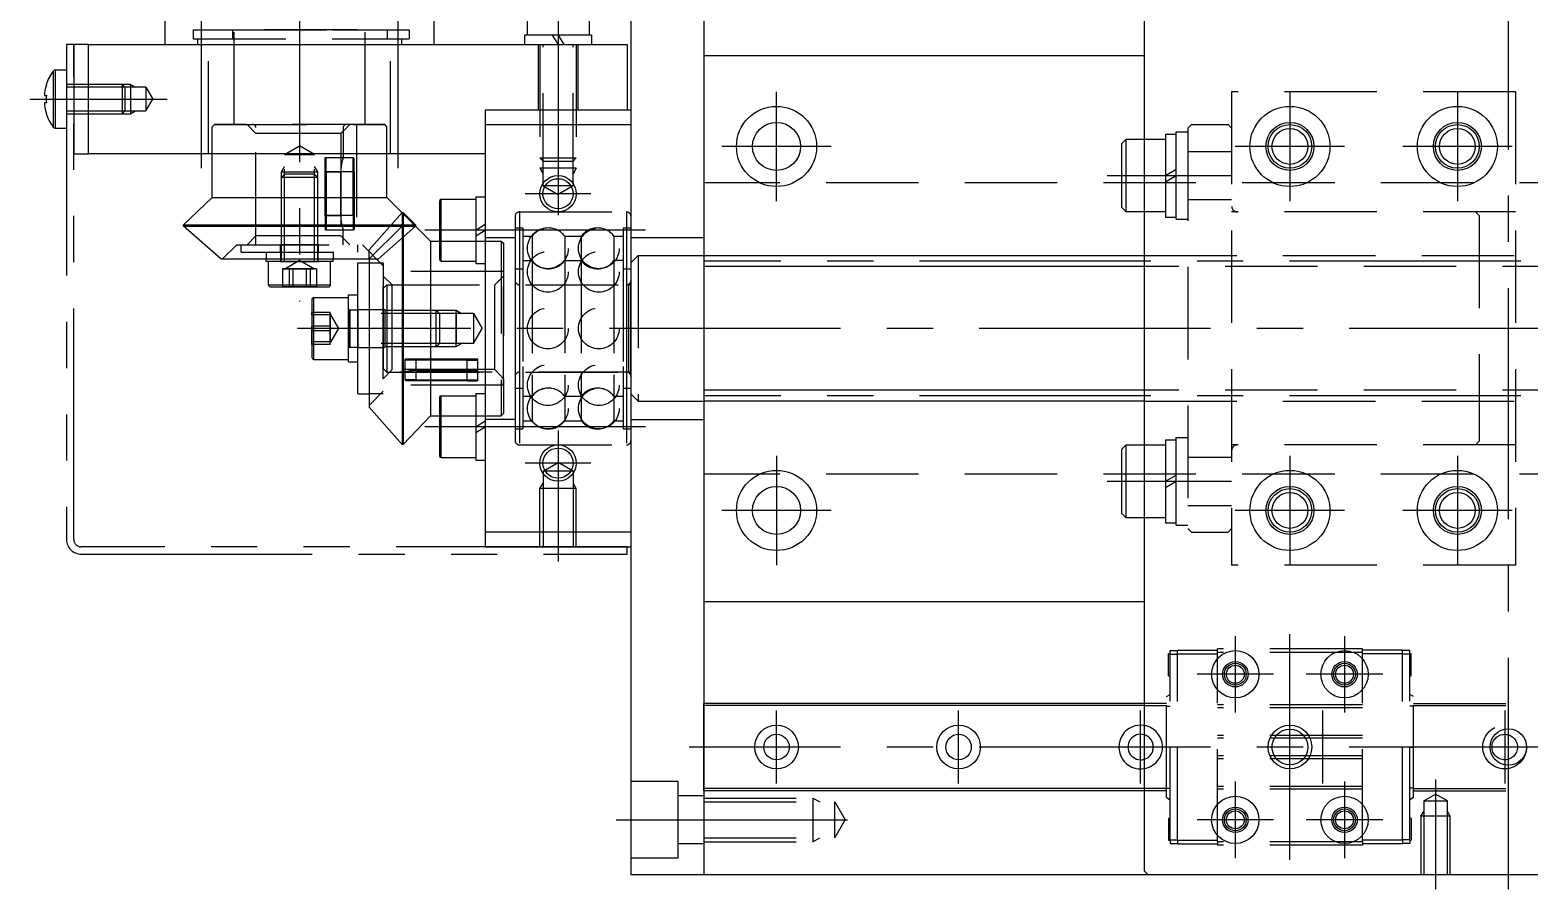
# Model space of a CAD drawing. Extents: x -159 to 423, y -62 to 327.
# Drawn here: x 108.3 to 314.2, y 91.2 to 209.2 of the extents above; entities that cross this region are included whole.
import ezdxf

# ---------------------------------------------------------------- set-up
doc = ezdxf.new("R2010")
doc.units = 0
for name, pattern in [('CENTER', [50.8, 31.75, -6.35, 6.35, -6.35]), ('DASHED', [19.05, 12.7, -6.35]), ('PHANTOM', [63.5, 31.75, -6.35, 6.35, -6.35, 6.35, -6.35])]:
    doc.linetypes.add(name, pattern=pattern)
doc.layers.get('0').update_dxf_attribs({"linetype": 'CONTINUOUS'})
doc.layers.add('CENTER', color=1, linetype='CENTER')

msp = doc.modelspace()

# ---------------------------------------------------------------- linework, layer by layer
at = {"color": 7, "linetype": 'CONTINUOUS'}
for p, q in [((190.85, 243.22), (190.85, 93.22)), ((200.85, 243.22), (200.85, 93.22)), ((261.35, 242.72), (261.35, 93.72)), ((126.85, 213.22), (126.85, 207.22)), ((163.85, 207.22), (163.85, 213.22)), ((176.6, 213.27), (176.6, 208.52)), ((185.1, 213.27), (185.1, 208.52)), ((185.45, 208.52), (176.25, 208.52)), ((176.25, 208.52), (176.25, 207.22)), ((180.04, 208.52), (180.85, 207.22)), ((180.85, 208.52), (181.66, 207.22)), ((185.45, 208.52), (185.45, 207.22)), ((114.35, 207.22), (114.35, 192.22)), ((116.35, 207.22), (114.35, 207.22)), ((116.35, 207.22), (190.35, 207.22)), ((116.35, 192.22), (116.35, 207.22)), ((190.35, 207.22), (190.35, 198.22)), ((200.85, 205.72), (261.35, 205.72)), ((111.52, 203.57), (111.52, 199.72)), ((111.81, 203.72), (111.81, 199.72)), ((111.81, 203.72), (113.35, 203.72)), ((113.35, 203.72), (113.35, 199.72)), ((110.33, 200.59), (110.33, 200.23)), ((110.33, 200.23), (110.58, 200.23)), ((110.58, 201.7), (110.57, 201.71)), ((111.52, 199.72), (111.52, 195.86)), ((111.81, 199.72), (111.81, 195.72)), ((113.35, 199.72), (113.35, 195.72)), ((114.35, 201.72), (113.55, 201.72)), ((110.33, 199.2), (110.33, 198.85)), ((110.58, 199.2), (110.33, 199.2)), ((110.57, 197.72), (110.58, 197.73)), ((113.55, 197.72), (114.35, 197.72)), ((170.85, 198.22), (170.85, 192.22)), ((190.35, 198.22), (170.85, 198.22)), ((190.85, 198.22), (190.35, 198.22)), ((111.81, 195.72), (113.35, 195.72)), ((170.85, 196.22), (170.85, 140.22)), ((170.85, 196.22), (190.85, 196.22)), ((190.85, 196.22), (190.85, 140.22)), ((258.25, 193.62), (258.85, 194.22)), ((258.25, 184.82), (258.25, 193.62)), ((258.85, 184.22), (258.85, 194.22)), ((258.85, 194.22), (261.35, 194.22)), ((114.35, 192.22), (116.35, 192.22)), ((170.85, 192.22), (116.35, 192.22)), ((133.35, 186.22), (133.35, 192.22)), ((157.35, 186.22), (157.35, 192.22)), ((129.43, 182.43), (133.35, 186.22)), ((133.35, 186.22), (145.35, 186.22)), ((145.35, 186.22), (157.35, 186.22)), ((157.35, 186.22), (163.35, 180.22)), ((164.55, 185.72), (164.55, 177.72)), ((164.8, 177.47), (164.8, 185.97)), ((164.8, 185.97), (169.55, 185.97)), ((169.55, 186.3), (169.55, 177.12)), ((169.55, 186.3), (170.85, 186.3)), ((159.43, 184.14), (159.42, 152.29)), ((159.43, 184.14), (159.56, 184.14)), ((159.56, 184.14), (159.56, 152.29)), ((159.56, 184.14), (161.28, 182.43)), ((258.85, 184.22), (258.25, 184.82)), ((261.35, 184.22), (258.85, 184.22)), ((129.43, 182.43), (145.35, 182.43)), ((129.43, 182.29), (129.43, 182.43)), ((134.53, 177.78), (129.43, 182.29)), ((129.43, 182.29), (145.35, 182.29)), ((145.35, 182.43), (161.28, 182.43)), ((145.35, 182.29), (161.28, 182.29)), ((154.91, 177.78), (159.42, 182.29)), ((161.28, 182.43), (161.28, 182.29)), ((169.55, 181.74), (170.85, 182.55)), ((169.55, 180.93), (170.85, 181.74)), ((163.35, 180.22), (163.35, 156.22)), ((163.35, 180.22), (164.55, 180.22)), ((134.53, 177.78), (145.35, 177.78)), ((140.75, 177.42), (140.75, 177.78)), ((149.95, 177.42), (140.75, 177.42)), ((141.1, 174.17), (141.1, 177.42)), ((145.35, 177.78), (154.91, 177.78)), ((149.6, 174.17), (149.6, 177.42)), ((149.95, 177.42), (149.95, 177.78)), ((153.35, 159.22), (153.35, 177.22)), ((153.35, 177.22), (154.91, 177.22)), ((154.91, 177.78), (154.91, 157.4)), ((164.8, 177.47), (169.55, 177.47)), ((169.55, 177.12), (170.85, 177.12)), ((200.85, 178.22), (261.35, 178.22)), ((149.6, 174.17), (141.1, 174.17)), ((141.35, 173.92), (149.35, 173.92)), ((147.05, 172.22), (147.05, 169.71)), ((147.3, 169.81), (147.3, 172.47)), ((147.3, 172.47), (152.05, 172.47)), ((152.05, 163.62), (152.05, 172.82)), ((152.05, 172.82), (153.35, 172.82)), ((147.05, 169.71), (147.05, 164.22)), ((147.3, 163.97), (147.3, 169.81)), ((147.3, 163.97), (152.05, 163.97)), ((152.05, 163.62), (153.35, 163.62)), ((153.35, 159.22), (154.91, 159.22)), ((164.55, 158.72), (164.55, 150.72)), ((164.8, 158.97), (169.55, 158.97)), ((164.8, 150.47), (164.8, 158.97)), ((169.55, 159.3), (169.55, 150.12)), ((169.55, 159.3), (170.85, 159.3)), ((159.42, 152.29), (154.91, 157.4)), ((261.35, 158.22), (200.85, 158.22)), ((163.35, 156.22), (159.56, 152.29)), ((163.35, 156.22), (164.55, 156.22)), ((169.55, 154.72), (170.85, 155.53)), ((169.55, 153.91), (170.85, 154.72)), ((159.56, 152.29), (159.42, 152.29)), ((164.8, 150.47), (169.55, 150.47)), ((258.25, 151.62), (258.85, 152.22)), ((258.25, 142.82), (258.25, 151.62)), ((258.85, 142.22), (258.85, 152.22)), ((258.85, 152.22), (261.35, 152.22)), ((169.55, 150.12), (170.85, 150.12)), ((258.85, 142.22), (258.25, 142.82)), ((261.35, 142.22), (258.85, 142.22)), ((190.85, 140.22), (170.85, 140.22)), ((170.85, 140.22), (170.85, 138.22)), ((170.85, 138.22), (190.85, 138.22)), ((200.85, 130.72), (261.35, 130.72)), ((200.85, 104.72), (200.85, 116.72)), ((261.35, 116.72), (200.85, 116.72)), ((261.35, 116.42), (200.85, 116.42)), ((261.35, 105.02), (200.85, 105.02)), ((261.35, 104.72), (200.85, 104.72)), ((190.85, 93.22), (420.85, 93.22)), ((261.35, 93.72), (261.85, 93.22))]:
    msp.add_line(p, q, dxfattribs=at)
at = {"color": 3, "linetype": 'DASHED'}
for p, q in [((130.76, 209.22), (160.41, 209.22)), ((130.76, 209.22), (130.76, 208.02)), ((130.76, 208.02), (160.41, 208.02)), ((131.35, 208.02), (131.35, 207.22)), ((136.15, 209.22), (136.15, 208.02)), ((136.35, 209.22), (154.31, 209.22)), ((136.35, 196.22), (136.35, 209.22)), ((153.25, 209.22), (137.5, 209.22)), ((154.35, 196.22), (154.35, 209.22)), ((157.36, 209.22), (157.36, 208.02)), ((159.35, 208.02), (159.35, 207.22)), ((160.41, 209.22), (160.41, 208.02)), ((132.85, 192.22), (132.85, 207.22)), ((157.85, 192.22), (157.85, 207.22)), ((178.1, 207.22), (178.1, 198.22)), ((178.35, 207.22), (178.35, 190.22)), ((178.79, 187.82), (178.79, 207.22)), ((182.92, 187.82), (182.92, 207.22)), ((183.35, 207.22), (183.35, 190.22)), ((183.6, 198.22), (183.6, 207.22)), ((122.15, 201.72), (114.35, 201.72)), ((124.25, 201.34), (114.35, 201.34)), ((120.97, 201.72), (120.97, 197.72)), ((121.35, 201.34), (120.97, 201.72)), ((121.35, 201.34), (121.35, 198.1)), ((122.15, 201.72), (122.15, 197.72)), ((122.15, 201.72), (122.81, 201.34)), ((124.25, 201.34), (124.25, 198.1)), ((124.25, 201.34), (125.19, 199.72)), ((124.25, 198.1), (125.19, 199.72)), ((312.35, 200.72), (273.35, 200.72)), ((273.35, 200.72), (273.35, 135.72)), ((312.35, 200.72), (312.35, 135.72)), ((114.35, 198.1), (124.25, 198.1)), ((114.35, 197.72), (122.15, 197.72)), ((121.35, 198.1), (120.97, 197.72)), ((122.15, 197.72), (122.81, 198.1)), ((133.35, 195.92), (133.65, 196.22)), ((133.35, 192.22), (133.35, 195.92)), ((133.65, 196.22), (157.05, 196.22)), ((157.05, 196.22), (133.65, 196.22)), ((138.15, 196.22), (139.35, 195.02)), ((139.35, 179.72), (139.35, 195.82)), ((151.01, 195.02), (152.27, 196.22)), ((151.35, 195.82), (151.35, 191.72)), ((153.15, 196.22), (153.15, 179.72)), ((153.15, 196.22), (153.15, 179.72)), ((157.35, 195.92), (157.05, 196.22)), ((157.35, 192.22), (157.35, 195.92)), ((267.85, 196.22), (267.35, 195.72)), ((267.35, 195.72), (267.35, 140.72)), ((267.85, 196.22), (272.85, 196.22)), ((272.85, 196.22), (273.35, 195.72)), ((151.01, 195.02), (139.35, 195.02)), ((151.01, 195.02), (151.01, 180.92)), ((151.01, 195.02), (151.01, 180.92)), ((261.35, 194.22), (264.25, 194.22)), ((264.25, 194.92), (264.25, 183.52)), ((264.25, 194.92), (265.75, 194.92)), ((265.75, 195.22), (267.35, 195.22)), ((265.75, 183.22), (265.75, 195.22)), ((143.29, 192.12), (145.35, 193.31)), ((143.29, 177.42), (143.29, 192.12)), ((143.29, 192.12), (147.42, 192.12)), ((147.42, 192.12), (145.35, 193.31)), ((147.42, 177.42), (147.42, 192.12)), ((148.85, 191.72), (152.69, 191.72)), ((149.01, 191.72), (148.85, 191.56)), ((148.85, 189.72), (148.85, 191.72)), ((148.85, 189.72), (148.85, 191.56)), ((149.01, 189.72), (149.01, 191.72)), ((152.69, 191.72), (152.85, 191.56)), ((152.69, 189.72), (152.69, 191.72)), ((152.85, 189.72), (152.85, 191.56)), ((178.35, 191.65), (183.35, 191.65)), ((178.79, 191.22), (178.35, 191.65)), ((182.92, 191.22), (183.35, 191.65)), ((267.35, 192.52), (273.35, 192.52)), ((142.85, 189.72), (143.29, 190.47)), ((142.85, 177.62), (142.85, 189.72)), ((142.85, 189.72), (147.85, 189.72)), ((142.85, 188.97), (143.3, 189.42)), ((143.25, 189.72), (147.45, 189.72)), ((147.41, 189.42), (143.3, 189.42)), ((147.85, 188.97), (147.41, 189.42)), ((147.85, 189.72), (147.42, 190.47)), ((147.85, 177.62), (147.85, 189.72)), ((148.85, 189.72), (148.85, 183.72)), ((148.85, 183.72), (148.85, 189.72)), ((148.85, 183.72), (148.85, 189.72)), ((148.85, 189.72), (148.85, 183.72)), ((148.85, 189.72), (151.01, 189.72)), ((148.85, 189.72), (151.01, 189.72)), ((148.85, 189.72), (149.01, 189.72)), ((148.85, 189.72), (149.01, 189.72)), ((149.01, 189.72), (149.01, 183.72)), ((149.01, 183.72), (149.01, 189.72)), ((152.69, 189.72), (149.01, 189.72)), ((152.69, 189.72), (149.01, 189.72)), ((151.01, 189.72), (151.01, 183.72)), ((151.01, 183.72), (151.01, 189.72)), ((152.69, 183.72), (152.69, 189.72)), ((152.69, 189.72), (152.69, 183.72)), ((152.69, 189.72), (152.85, 189.72)), ((152.69, 189.72), (152.85, 189.72)), ((152.85, 189.72), (152.85, 183.72)), ((152.85, 183.72), (152.85, 189.72)), ((183.35, 190.22), (178.35, 190.22)), ((178.35, 190.22), (178.79, 189.47)), ((178.79, 191.22), (182.92, 191.22)), ((183.35, 190.22), (182.92, 189.47)), ((264.25, 189.22), (265.75, 190.08)), ((147.85, 188.97), (142.85, 188.97)), ((178.79, 187.82), (180.85, 186.62)), ((182.92, 187.82), (178.79, 187.82)), ((182.92, 187.82), (180.85, 186.62)), ((420.85, 188.22), (200.85, 188.22)), ((264.25, 188.35), (265.75, 189.22)), ((267.35, 185.92), (273.35, 185.92)), ((148.85, 183.72), (151.01, 183.72)), ((148.85, 183.72), (151.01, 183.72)), ((149.01, 183.72), (148.85, 183.72)), ((149.01, 183.72), (148.85, 183.72)), ((148.85, 183.72), (148.85, 181.72)), ((148.85, 183.72), (148.85, 181.88)), ((152.69, 183.72), (149.01, 183.72)), ((152.69, 183.72), (149.01, 183.72)), ((149.01, 183.72), (149.01, 181.72)), ((152.69, 183.72), (152.69, 181.72)), ((152.85, 183.72), (152.69, 183.72)), ((152.85, 183.72), (152.69, 183.72)), ((152.85, 183.72), (152.85, 181.88)), ((154.91, 179.04), (159.42, 184.14)), ((174.95, 183.61), (174.95, 152.83)), ((175.55, 184.22), (175.55, 152.22)), ((175.55, 184.22), (190.25, 184.22)), ((190.25, 184.22), (190.25, 152.22)), ((190.85, 183.61), (190.85, 152.83)), ((264.25, 184.22), (261.35, 184.22)), ((264.25, 183.52), (265.75, 183.52)), ((265.75, 183.22), (267.35, 183.22)), ((312.35, 184.22), (273.35, 184.22)), ((306.85, 184.22), (307.35, 183.72)), ((307.35, 183.72), (307.35, 152.72)), ((148.85, 181.88), (149.01, 181.72)), ((152.69, 181.72), (148.85, 181.72)), ((151.35, 179.72), (151.35, 181.72)), ((152.85, 181.88), (152.69, 181.72)), ((156.17, 177.78), (161.28, 182.29)), ((174.95, 182.02), (176.01, 182.02)), ((174.95, 182.01), (174.95, 154.43)), ((174.95, 182.01), (174.95, 154.43)), ((176.01, 182.02), (176.01, 154.42)), ((176.01, 182.02), (176.01, 154.42)), ((189.79, 182.02), (189.79, 154.42)), ((189.79, 182.02), (189.79, 154.42)), ((189.79, 182.02), (190.85, 182.02)), ((190.85, 182.01), (190.85, 154.43)), ((190.85, 182.01), (190.85, 154.43)), ((134.78, 177.78), (136.72, 179.72)), ((136.72, 179.72), (153.98, 179.72)), ((137.35, 178.72), (137.35, 179.72)), ((139.35, 180.92), (138.15, 179.72)), ((151.01, 180.92), (139.35, 180.92)), ((142.75, 178.72), (142.75, 179.72)), ((147.95, 179.72), (142.79, 179.72)), ((142.85, 179.72), (147.85, 179.72)), ((147.95, 178.72), (147.95, 179.72)), ((151.01, 180.92), (152.27, 179.72)), ((153.35, 178.72), (153.35, 179.72)), ((156.85, 176.84), (153.98, 179.72)), ((164.55, 180.22), (173.05, 180.22)), ((170.85, 180.72), (174.95, 180.72)), ((173.05, 180.22), (173.05, 156.22)), ((173.05, 180.22), (173.35, 179.92)), ((173.35, 179.92), (173.35, 156.52)), ((176.01, 180.9), (177.28, 180.9)), ((176.01, 180.89), (176.01, 155.55)), ((177.28, 180.9), (177.28, 155.54)), ((181.76, 180.9), (181.76, 155.54)), ((181.76, 180.9), (184.04, 180.9)), ((184.04, 180.9), (184.04, 155.54)), ((188.52, 180.9), (188.52, 155.54)), ((188.52, 180.9), (189.79, 180.9)), ((189.79, 180.89), (189.79, 155.55)), ((190.85, 180.72), (200.85, 180.72)), ((137.35, 178.72), (154.91, 178.72)), ((140.75, 178.72), (140.75, 177.78)), ((142.65, 177.42), (148.02, 177.42)), ((142.8, 177.42), (142.8, 178.72)), ((147.9, 177.42), (142.8, 177.42)), ((143.31, 176.42), (145.35, 177.6)), ((145.35, 177.6), (147.39, 176.42)), ((147.9, 177.42), (147.9, 178.72)), ((149.95, 178.72), (149.95, 177.78)), ((154.91, 177.78), (154.91, 179.04)), ((154.91, 177.78), (156.17, 177.78)), ((154.91, 177.22), (156.85, 177.22)), ((156.85, 177.22), (156.85, 159.22)), ((176.01, 177.54), (176.01, 158.9)), ((176.01, 177.54), (177.28, 177.54)), ((177.28, 177.54), (177.28, 158.9)), ((181.76, 177.54), (181.76, 158.9)), ((181.76, 177.54), (184.04, 177.54)), ((184.04, 177.54), (184.04, 158.9)), ((188.52, 177.54), (188.52, 158.9)), ((189.79, 177.54), (188.52, 177.54)), ((189.79, 177.54), (189.79, 158.9)), ((191.85, 178.22), (190.85, 177.22)), ((190.85, 177.21), (190.85, 159.23)), ((191.85, 178.22), (200.85, 178.22)), ((191.85, 178.22), (191.85, 158.22)), ((261.35, 178.22), (361.35, 178.22)), ((143.73, 176.42), (143.01, 176.42)), ((143.01, 176.42), (143.47, 176.42)), ((143.01, 176.42), (143.01, 173.92)), ((143.73, 176.42), (143.31, 176.42)), ((143.47, 176.42), (143.92, 176.42)), ((143.47, 176.42), (145.08, 176.42)), ((144.45, 176.42), (143.73, 176.42)), ((145.62, 176.42), (143.73, 176.42)), ((145.08, 176.42), (143.92, 176.42)), ((143.92, 176.42), (143.92, 173.92)), ((144.45, 176.42), (145.62, 176.42)), ((144.45, 176.42), (144.45, 173.92)), ((146.25, 176.42), (145.08, 176.42)), ((145.08, 176.42), (146.97, 176.42)), ((145.62, 176.42), (146.79, 176.42)), ((147.24, 176.42), (145.62, 176.42)), ((146.97, 176.42), (146.25, 176.42)), ((146.25, 176.42), (146.25, 173.92)), ((147.24, 176.42), (146.79, 176.42)), ((146.79, 176.42), (146.79, 173.92)), ((147.69, 176.42), (146.97, 176.42)), ((146.97, 176.42), (147.39, 176.42)), ((147.69, 176.42), (147.24, 176.42)), ((147.69, 176.42), (147.69, 173.92)), ((156.85, 176.84), (156.85, 159.6)), ((173.35, 176.02), (156.85, 176.02)), ((173.35, 176.02), (156.85, 176.02)), ((156.85, 175.42), (158.05, 174.22)), ((156.85, 161.3), (156.85, 175.37)), ((172.15, 174.22), (173.35, 175.42)), ((173.35, 161.3), (173.35, 175.37)), ((174.95, 176.42), (176.01, 176.42)), ((174.95, 176.37), (174.95, 160.06)), ((174.95, 176.37), (174.95, 160.06)), ((176.01, 176.37), (176.01, 160.06)), ((176.01, 176.37), (176.01, 160.06)), ((189.79, 176.42), (190.85, 176.42)), ((189.79, 176.37), (189.79, 160.06)), ((189.79, 176.37), (189.79, 160.06)), ((190.85, 176.37), (190.85, 160.06)), ((190.85, 176.37), (190.85, 160.06)), ((361.35, 176.72), (261.35, 176.72)), ((144.45, 173.92), (143.01, 173.92)), ((143.01, 173.92), (143.92, 173.92)), ((146.25, 173.92), (143.92, 173.92)), ((144.45, 173.92), (146.79, 173.92)), ((147.69, 173.92), (146.25, 173.92)), ((147.69, 173.92), (146.79, 173.92)), ((156.85, 173.72), (157.35, 174.22)), ((156.85, 173.8), (156.85, 162.84)), ((156.85, 173.67), (156.85, 162.72)), ((157.35, 174.22), (190.85, 174.22)), ((157.35, 174.22), (157.35, 162.22)), ((158.05, 162.56), (158.05, 174.22)), ((172.15, 162.56), (172.15, 174.22)), ((174.95, 174.81), (174.95, 161.63)), ((175.55, 174.21), (175.55, 162.23)), ((190.25, 174.21), (190.25, 162.23)), ((190.55, 162.23), (190.55, 174.21)), ((190.85, 174.81), (190.85, 161.63)), ((190.85, 161.96), (190.85, 174.47)), ((152.05, 165.53), (152.05, 170.91)), ((156.85, 171.06), (156.85, 165.61)), ((156.85, 170.97), (157.1, 170.72)), ((149.55, 170.4), (147.05, 170.4)), ((147.05, 170.4), (147.05, 168.55)), ((147.05, 170.08), (147.05, 170.4)), ((149.55, 170.08), (147.05, 170.08)), ((147.05, 170.08), (147.05, 167.89)), ((149.55, 170.4), (149.55, 169.48)), ((149.55, 170.24), (149.55, 170.4)), ((150.73, 168.22), (149.55, 170.26)), ((149.55, 169.48), (149.55, 170.26)), ((149.55, 170.08), (149.55, 170.24)), ((149.55, 170.24), (149.55, 168.98)), ((149.55, 170.08), (149.55, 168.98)), ((149.55, 169.48), (149.55, 168.55)), ((149.55, 167.45), (149.55, 169.48)), ((149.55, 168.98), (149.55, 167.89)), ((149.55, 168.98), (149.55, 166.96)), ((152.05, 170.77), (153.35, 170.77)), ((152.05, 170.77), (152.05, 165.67)), ((169.25, 170.28), (152.05, 170.28)), ((152.25, 170.72), (152.25, 165.72)), ((153.35, 170.82), (156.85, 170.82)), ((153.35, 170.8), (153.35, 165.62)), ((153.35, 170.77), (153.35, 165.67)), ((157.1, 170.72), (166.85, 170.72)), ((157.1, 165.72), (157.1, 170.72)), ((164.12, 170.72), (164.55, 170.28)), ((164.12, 165.72), (164.12, 170.72)), ((164.55, 170.28), (164.55, 166.15)), ((166.85, 170.72), (167.6, 170.28)), ((166.85, 165.72), (166.85, 170.72)), ((166.85, 170.32), (166.85, 166.12)), ((169.25, 170.28), (169.25, 166.15)), ((169.25, 170.28), (170.45, 168.22)), ((149.55, 168.55), (147.05, 168.55)), ((147.05, 166.36), (147.05, 168.55)), ((149.55, 167.89), (147.05, 167.89)), ((147.05, 166.03), (147.05, 167.89)), ((149.55, 167.45), (149.55, 168.55)), ((149.55, 166.18), (150.73, 168.22)), ((149.55, 166.96), (149.55, 167.89)), ((149.55, 166.36), (149.55, 167.45)), ((149.55, 166.2), (149.55, 167.45)), ((149.55, 166.03), (149.55, 166.96)), ((149.55, 166.96), (149.55, 166.18)), ((169.25, 166.15), (170.45, 168.22)), ((149.55, 166.36), (147.05, 166.36)), ((147.05, 166.03), (147.05, 166.36)), ((149.55, 166.03), (147.05, 166.03)), ((149.55, 166.2), (149.55, 166.36)), ((149.55, 166.03), (149.55, 166.2)), ((169.25, 166.15), (152.05, 166.15)), ((152.05, 165.67), (153.35, 165.67)), ((153.35, 165.62), (156.85, 165.62)), ((156.85, 165.47), (157.1, 165.72)), ((157.1, 165.72), (166.85, 165.72)), ((164.55, 166.15), (164.12, 165.72)), ((166.85, 165.72), (167.6, 166.15)), ((157.35, 162.22), (156.85, 162.72)), ((159.85, 161.18), (159.85, 164.02)), ((161.35, 164.02), (159.85, 164.02)), ((160.01, 164.02), (159.85, 163.86)), ((161.35, 163.86), (159.85, 163.86)), ((161.35, 164.02), (160.01, 164.02)), ((169.85, 164.02), (161.35, 164.02)), ((169.85, 164.02), (161.35, 164.02)), ((161.35, 164.02), (169.85, 164.02)), ((161.35, 162.45), (161.35, 164.02)), ((161.35, 162.45), (161.35, 164.02)), ((161.35, 163.86), (161.35, 164.02)), ((161.35, 163.86), (161.35, 164.02)), ((169.85, 163.86), (161.35, 163.86)), ((161.35, 161.18), (161.35, 163.86)), ((161.35, 161.18), (161.35, 163.86)), ((168.35, 162.45), (168.35, 164.02)), ((168.35, 162.45), (168.35, 164.02)), ((168.35, 164.02), (169.85, 164.02)), ((168.35, 164.02), (169.69, 164.02)), ((168.35, 164.02), (168.35, 163.86)), ((168.35, 164.02), (168.35, 163.86)), ((168.35, 161.18), (168.35, 163.86)), ((168.35, 161.18), (168.35, 163.86)), ((168.35, 163.86), (169.85, 163.86)), ((169.85, 163.86), (169.69, 164.02)), ((169.85, 161.02), (169.85, 164.02)), ((158.05, 162.56), (156.85, 161.3)), ((157.35, 162.22), (190.85, 162.22)), ((190.85, 162.22), (157.35, 162.22)), ((172.15, 162.56), (158.05, 162.56)), ((172.15, 162.56), (158.05, 162.56)), ((161.35, 161.18), (159.85, 161.18)), ((160.01, 161.02), (159.85, 161.18)), ((161.35, 161.02), (160.01, 161.02)), ((161.35, 162.45), (169.85, 162.45)), ((169.85, 162.45), (161.35, 162.45)), ((161.35, 161.18), (169.85, 161.18)), ((161.35, 161.02), (161.35, 161.18)), ((161.35, 161.02), (161.35, 161.18)), ((169.85, 161.02), (161.35, 161.02)), ((168.35, 161.18), (169.85, 161.18)), ((168.35, 161.18), (168.35, 161.02)), ((168.35, 161.18), (168.35, 161.02)), ((168.35, 161.02), (169.69, 161.02)), ((169.69, 161.02), (169.85, 161.18)), ((172.15, 162.56), (173.35, 161.3)), ((173.35, 161.3), (173.35, 160.42)), ((173.35, 160.42), (173.35, 161.3)), ((156.85, 159.6), (154.91, 157.65)), ((156.85, 159.22), (154.91, 159.22)), ((173.35, 160.42), (156.85, 160.42)), ((173.35, 160.42), (156.85, 160.42)), ((174.96, 160.02), (176.01, 160.02)), ((176.01, 158.9), (177.28, 158.9)), ((181.76, 158.9), (184.04, 158.9)), ((188.52, 158.9), (189.78, 158.9)), ((189.79, 160.02), (190.85, 160.02)), ((191.85, 158.22), (190.85, 159.22)), ((361.35, 159.72), (261.35, 159.72)), ((173.05, 156.22), (173.35, 156.52)), ((191.85, 158.22), (200.85, 158.22)), ((261.35, 158.22), (361.35, 158.22)), ((164.55, 156.22), (173.05, 156.22)), ((174.95, 155.72), (170.85, 155.72)), ((174.95, 154.42), (176.01, 154.42)), ((176.01, 155.54), (177.28, 155.54)), ((181.76, 155.54), (184.04, 155.54)), ((188.52, 155.54), (189.79, 155.54)), ((189.79, 154.42), (190.85, 154.42)), ((190.85, 155.72), (200.85, 155.72)), ((264.25, 152.92), (264.25, 141.52)), ((264.25, 152.92), (265.75, 152.92)), ((265.75, 141.22), (265.75, 153.22)), ((265.75, 153.22), (267.35, 153.22)), ((307.35, 152.72), (306.85, 152.22)), ((175.55, 152.22), (190.25, 152.22)), ((261.35, 152.22), (264.25, 152.22)), ((267.35, 150.52), (273.35, 150.52)), ((312.35, 152.22), (273.35, 152.22)), ((178.79, 148.62), (180.85, 149.81)), ((178.79, 148.62), (178.79, 138.22)), ((182.92, 148.62), (178.79, 148.62)), ((182.92, 148.62), (180.85, 149.81)), ((182.92, 148.62), (182.92, 138.22)), ((420.85, 148.22), (200.85, 148.22)), ((178.35, 146.22), (178.79, 146.97)), ((183.35, 146.22), (178.35, 146.22)), ((178.35, 138.22), (178.35, 146.22)), ((183.35, 146.22), (182.92, 146.97)), ((183.35, 138.22), (183.35, 146.22)), ((264.25, 147.22), (265.75, 148.08)), ((264.25, 146.35), (265.75, 147.22)), ((264.25, 142.22), (261.35, 142.22)), ((267.35, 143.92), (273.35, 143.92)), ((264.25, 141.52), (265.75, 141.52)), ((265.75, 141.22), (267.35, 141.22)), ((267.85, 140.22), (267.35, 140.72)), ((267.85, 140.22), (272.85, 140.22)), ((272.85, 140.22), (273.35, 140.72)), ((312.35, 135.72), (273.35, 135.72)), ((264.7, 120.52), (264.7, 123.52)), ((264.9, 123.52), (264.7, 123.52)), ((264.9, 123.97), (265.9, 123.97)), ((264.9, 123.47), (264.9, 123.97)), ((265.9, 124.02), (271.4, 124.02)), ((265.9, 123.52), (265.9, 124.02)), ((265.9, 97.92), (265.9, 123.52)), ((265.9, 123.52), (271.4, 123.52)), ((291.3, 124.22), (271.4, 124.22)), ((271.4, 123.72), (271.4, 124.22)), ((271.4, 97.72), (271.4, 123.72)), ((291.3, 123.72), (271.4, 123.72)), ((291.3, 123.72), (291.3, 124.22)), ((296.8, 124.02), (291.3, 124.02)), ((291.3, 97.72), (291.3, 123.72)), ((296.8, 123.52), (291.3, 123.52)), ((296.8, 123.52), (296.8, 124.02)), ((297.8, 123.97), (296.8, 123.97)), ((296.8, 97.92), (296.8, 123.52)), ((297.8, 123.47), (297.8, 123.97)), ((298, 123.52), (297.8, 123.52)), ((298, 120.52), (298, 123.52)), ((264.9, 97.97), (264.9, 123.47)), ((264.9, 123.47), (265.9, 123.47)), ((297.8, 123.47), (296.8, 123.47)), ((297.8, 97.97), (297.8, 123.47)), ((264.7, 120.52), (264.9, 120.52)), ((297.8, 120.52), (298, 120.52)), ((264.4, 117.65), (264.9, 117.95)), ((264.4, 103.79), (264.4, 117.65)), ((298.3, 117.65), (297.8, 117.95)), ((298.3, 103.79), (298.3, 117.65)), ((264.4, 116.72), (261.35, 116.72)), ((261.35, 116.42), (264.4, 116.42)), ((264.4, 116.35), (264.9, 116.35)), ((291.3, 116.52), (271.4, 116.52)), ((291.3, 116.12), (271.4, 116.12)), ((298.3, 116.35), (297.8, 116.35)), ((298.3, 116.72), (324.4, 116.72)), ((298.3, 116.42), (324.4, 116.42)), ((291.3, 112.32), (271.4, 112.32)), ((291.3, 111.92), (271.4, 111.92)), ((264.9, 110.72), (264.4, 110.72)), ((291.3, 109.52), (271.4, 109.52)), ((291.3, 109.12), (271.4, 109.12)), ((297.8, 110.72), (298.3, 110.72)), ((197.35, 105.97), (190.85, 105.97)), ((197.35, 95.47), (197.35, 105.97)), ((264.4, 105.02), (261.35, 105.02)), ((264.4, 105.09), (264.9, 105.09)), ((291.3, 105.32), (271.4, 105.32)), ((298.3, 105.09), (297.8, 105.09)), ((298.3, 105.02), (324.4, 105.02)), ((200.85, 104.02), (197.35, 104.02)), ((200.85, 103.72), (215.85, 103.72)), ((200.85, 103.18), (218.85, 103.18)), ((215.85, 103.72), (216.79, 103.18)), ((215.85, 103.72), (215.85, 97.72)), ((218.85, 98.26), (218.85, 103.18)), ((218.85, 103.18), (220.27, 100.72)), ((264.4, 104.72), (261.35, 104.72)), ((264.4, 103.79), (264.9, 103.49)), ((291.3, 104.92), (271.4, 104.92)), ((298.3, 103.79), (297.8, 103.49)), ((298.3, 104.72), (324.4, 104.72)), ((299.73, 103.32), (301.35, 104.25)), ((299.73, 103.32), (299.73, 93.22)), ((299.73, 103.32), (302.97, 103.32)), ((302.97, 103.32), (301.35, 104.25)), ((302.97, 93.22), (302.97, 103.32)), ((264.7, 100.92), (264.7, 97.92)), ((264.9, 100.92), (264.7, 100.92)), ((298, 100.92), (297.8, 100.92)), ((298, 100.92), (298, 97.92)), ((299.35, 101.22), (299.73, 101.87)), ((299.35, 101.22), (299.35, 93.22)), ((303.35, 101.22), (299.35, 101.22)), ((303.35, 101.22), (302.97, 101.87)), ((303.35, 93.22), (303.35, 101.22)), ((218.85, 98.26), (220.27, 100.72)), ((200.85, 97.42), (197.35, 97.42)), ((200.85, 98.26), (218.85, 98.26)), ((200.85, 97.72), (215.85, 97.72)), ((215.85, 97.72), (216.79, 98.26)), ((264.7, 97.92), (264.9, 97.92)), ((264.9, 97.97), (265.9, 97.97)), ((264.9, 97.97), (264.9, 97.47)), ((264.9, 97.47), (265.9, 97.47)), ((265.9, 97.92), (271.4, 97.92)), ((265.9, 97.92), (265.9, 97.42)), ((265.9, 97.42), (271.4, 97.42)), ((291.3, 97.72), (271.4, 97.72)), ((271.4, 97.72), (271.4, 97.22)), ((291.3, 97.22), (271.4, 97.22)), ((296.8, 97.92), (291.3, 97.92)), ((291.3, 97.72), (291.3, 97.22)), ((296.8, 97.42), (291.3, 97.42)), ((297.8, 97.97), (296.8, 97.97)), ((296.8, 97.92), (296.8, 97.42)), ((297.8, 97.47), (296.8, 97.47)), ((297.8, 97.97), (297.8, 97.47)), ((297.8, 97.92), (298, 97.92)), ((197.35, 95.47), (190.85, 95.47))]:
    msp.add_line(p, q, dxfattribs=at)
at = {"color": 3, "linetype": 'PHANTOM'}
for p, q in [((113.35, 207.22), (113.35, 139.22)), ((114.35, 207.22), (113.35, 207.22)), ((114.35, 207.22), (113.35, 207.22)), ((114.35, 139.22), (114.35, 207.22)), ((190.35, 138.22), (115.35, 138.22)), ((190.35, 137.22), (190.35, 138.22)), ((115.35, 137.22), (190.35, 137.22))]:
    msp.add_line(p, q, dxfattribs=at)
at = {"color": 3, "linetype": 'CONTINUOUS'}
for p, q in [((114.35, 201.34), (113.35, 201.34)), ((113.35, 198.1), (114.35, 198.1)), ((261.35, 176.72), (200.85, 176.72)), ((261.35, 159.72), (200.85, 159.72))]:
    msp.add_line(p, q, dxfattribs=at)
at = {"color": 7, "linetype": 'CONTINUOUS'}
for centre, radius in [((210.85, 193.22), 5.5), ((281.35, 193.22), 5.5), ((304.35, 193.22), 5.5), ((210.85, 193.22), 3.3), ((281.35, 193.22), 3.3), ((281.35, 193.22), 2.46), ((304.35, 193.22), 3.3), ((304.35, 193.22), 2.46), ((180.85, 186.72), 2.07), ((180.85, 149.72), 2.07), ((210.85, 143.22), 5.5), ((281.35, 143.22), 5.5), ((304.35, 143.22), 5.5), ((210.85, 143.22), 3.3), ((281.35, 143.22), 3.3), ((304.35, 143.22), 3.3), ((281.35, 143.22), 2.46), ((304.35, 143.22), 2.46), ((273.85, 120.72), 3.25), ((288.85, 120.72), 3.25), ((273.85, 120.72), 1.75), ((273.85, 120.72), 1.23), ((288.85, 120.72), 1.75), ((288.85, 120.72), 1.23), ((210.85, 110.72), 3), ((235.85, 110.72), 3), ((210.85, 110.72), 1.75), ((235.85, 110.72), 1.75), ((281.35, 110.72), 2.46), ((311.35, 110.72), 2.5), ((273.85, 100.72), 3.25), ((288.85, 100.72), 3.25), ((273.85, 100.72), 1.75), ((273.85, 100.72), 1.23), ((288.85, 100.72), 1.75), ((288.85, 100.72), 1.23)]:
    msp.add_circle(centre, radius, dxfattribs=at)
at = {"color": 3, "linetype": 'CONTINUOUS'}
for centre, radius in [((281.35, 193.22), 3), ((304.35, 193.22), 3), ((180.85, 186.72), 2.5), ((180.85, 149.72), 2.5), ((281.35, 143.22), 3), ((304.35, 143.22), 3), ((273.85, 120.72), 1.5), ((288.85, 120.72), 1.5), ((281.35, 110.72), 3), ((273.85, 100.72), 1.5), ((288.85, 100.72), 1.5)]:
    msp.add_circle(centre, radius, dxfattribs=at)
at = {"color": 3, "linetype": 'DASHED'}
for centre, radius in [((179.45, 179.22), 2.8), ((186.45, 179.22), 2.8), ((179.45, 176), 2.8), ((179.45, 176), 2.8), ((186.45, 176), 2.8), ((186.45, 176), 2.8), ((179.45, 168.22), 2.8), ((179.45, 168.22), 2.8), ((186.45, 168.22), 2.8), ((186.45, 168.22), 2.8), ((179.45, 160.44), 2.8), ((179.45, 160.44), 2.8), ((186.45, 160.44), 2.8), ((186.45, 160.44), 2.8), ((179.45, 157.22), 2.8), ((186.45, 157.22), 2.8), ((310.85, 110.72), 3), ((310.85, 110.72), 1.75)]:
    msp.add_circle(centre, radius, dxfattribs=at)
at = {"color": 7, "linetype": 'CONTINUOUS'}
for centre, radius, start, end in [((116.75, 199.72), 6.5, 143.6416, 162.1374), ((111.81, 203.36), 0.36, 90, 143.6416), ((113.55, 201.92), 0.2, 180, 270), ((116.75, 199.72), 6.48, 162.1649, 172.3032), ((117.74, 199.72), 7.18, 175.8857, 184.1143), ((116.75, 199.72), 6.48, 187.6968, 197.8351), ((116.75, 199.72), 6.5, 197.8626, 216.3584), ((113.55, 197.52), 0.2, 90, 180), ((111.81, 196.08), 0.36, 216.3584, 270), ((164.8, 185.72), 0.25, 90, 180), ((164.8, 177.72), 0.25, 180, 270), ((141.35, 174.17), 0.25, 180, 270), ((149.35, 174.17), 0.25, 270, 0), ((147.3, 172.22), 0.25, 90, 180), ((147.3, 164.22), 0.25, 180, 270), ((164.8, 158.72), 0.25, 90, 180), ((164.8, 150.72), 0.25, 180, 270), ((260.85, 110.72), 3, 80.4059, 279.5941), ((260.85, 110.72), 1.75, 73.3985, 286.6015)]:
    msp.add_arc(centre, radius, start, end, dxfattribs=at)
at = {"color": 3, "linetype": 'DASHED'}
for centre, radius, start, end in [((138.95, 195.82), 0.4, 0, 90), ((151.75, 195.82), 0.4, 90, 180), ((157.34, 189.66), 6.33, 161.0466, 179.491), ((157.39, 183.78), 6.38, 180.5788, 198.872), ((175.55, 183.62), 0.6, 90, 180), ((190.25, 183.62), 0.6, 360, 90), ((274.15, 185.02), 0.8, 180, 270), ((179.52, 179.22), 2.8, 36.8699, 143.1301), ((186.28, 179.22), 2.8, 36.8699, 143.1301), ((142.65, 177.62), 0.2, 270, 0), ((148.05, 177.62), 0.2, 180, 270), ((179.52, 179.22), 2.8, 216.8699, 323.1301), ((186.28, 179.22), 2.8, 216.8699, 323.1301), ((175.55, 174.82), 0.6, 180, 270), ((190.25, 174.82), 0.6, 270, 0), ((190.55, 174.52), 0.3, 270, 0), ((152.25, 170.92), 0.2, 180, 270), ((152.25, 165.52), 0.2, 90, 180), ((161.38, 157.27), 5.18, 90.3147, 107.1701), ((175.55, 161.62), 0.6, 90, 180), ((190.25, 161.62), 0.6, 360, 90), ((190.55, 161.92), 0.3, 0, 90), ((179.52, 157.22), 2.8, 36.8699, 143.1301), ((186.28, 157.22), 2.8, 36.8699, 143.1301), ((179.52, 157.22), 2.8, 216.8699, 323.1301), ((186.28, 157.22), 2.8, 216.8699, 323.1301), ((175.55, 152.82), 0.6, 180, 270), ((190.25, 152.82), 0.6, 270, 0), ((274.15, 151.42), 0.8, 90, 180), ((260.85, 110.72), 3, 279.5941, 80.4059), ((260.85, 110.72), 1.75, 286.6015, 73.3985)]:
    msp.add_arc(centre, radius, start, end, dxfattribs=at)
at = {"color": 3, "linetype": 'PHANTOM'}
for radius in [2, 1]:
    msp.add_arc((115.35, 139.22), radius, 180, 270, dxfattribs=at)
at = {"layer": 'CENTER', "color": 1, "linetype": 'CENTER'}
for p, q in [((145.35, 273.62), (145.35, 171.92)), ((311.35, 91.22), (311.35, 245.22)), ((131.85, 221.52), (131.85, 190.22)), ((158.85, 221.52), (158.85, 190.22)), ((180.85, 215.52), (180.85, 182.22)), ((108.33, 199.72), (127.19, 199.72)), ((210.85, 185.72), (210.85, 200.72)), ((281.35, 200.72), (281.35, 185.72)), ((304.35, 200.72), (304.35, 185.72)), ((218.35, 193.22), (203.35, 193.22)), ((288.85, 193.22), (273.85, 193.22)), ((311.85, 193.22), (296.85, 193.22)), ((256.25, 189.22), (273.35, 189.22)), ((185.35, 186.72), (176.35, 186.72)), ((192.85, 181.74), (162.55, 181.74)), ((363.85, 177.47), (200.85, 177.47)), ((422.85, 168.22), (145.05, 168.22)), ((363.85, 158.97), (200.85, 158.97)), ((192.85, 154.72), (162.55, 154.72)), ((180.85, 154.22), (180.85, 136.22)), ((210.85, 150.72), (210.85, 135.72)), ((281.35, 150.72), (281.35, 135.72)), ((304.35, 150.72), (304.35, 135.72)), ((185.35, 149.72), (176.35, 149.72)), ((256.25, 147.22), (273.35, 147.22)), ((218.35, 143.22), (203.35, 143.22)), ((288.85, 143.22), (273.85, 143.22)), ((311.85, 143.22), (296.85, 143.22)), ((273.85, 125.97), (273.85, 115.47)), ((281.35, 95.22), (281.35, 126.22)), ((288.85, 125.97), (288.85, 115.47)), ((279.1, 120.72), (268.6, 120.72)), ((294.1, 120.72), (283.6, 120.72)), ((210.85, 105.72), (210.85, 115.72)), ((235.85, 105.72), (235.85, 115.72)), ((260.85, 105.72), (260.85, 115.72)), ((285.85, 105.72), (285.85, 115.72)), ((310.85, 115.72), (310.85, 105.72)), ((422.85, 110.72), (198.85, 110.72)), ((273.85, 105.97), (273.85, 95.47)), ((288.85, 105.97), (288.85, 95.47)), ((301.35, 106.25), (301.35, 91.22)), ((188.85, 100.72), (222.27, 100.72)), ((279.1, 100.72), (268.6, 100.72)), ((294.1, 100.72), (283.6, 100.72))]:
    msp.add_line(p, q, dxfattribs=at)

doc.saveas('drawing.dxf')
